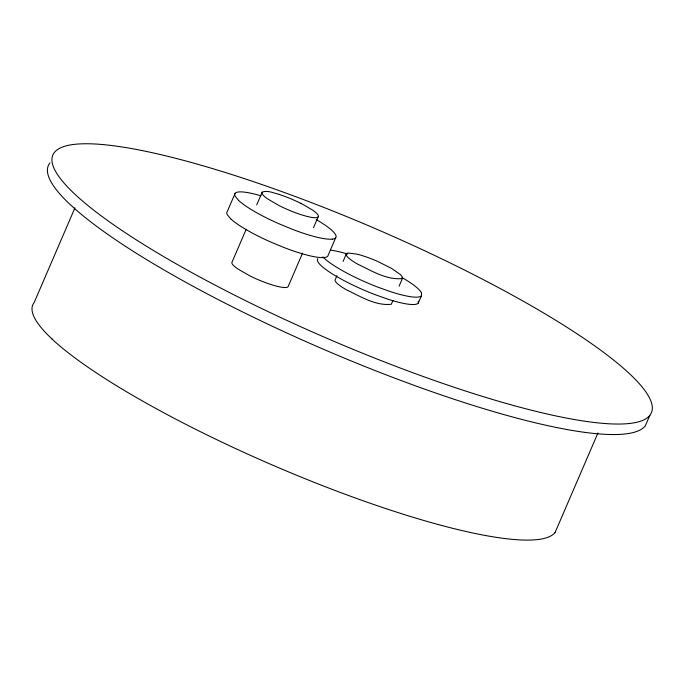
<?xml version="1.0" encoding="UTF-8"?>
<svg xmlns="http://www.w3.org/2000/svg" width="684" height="684" viewBox="0 0 684 684"><rect width="100%" height="100%" fill="white"/><g stroke="black" fill="none" stroke-linecap="round" stroke-linejoin="round"><path stroke-width="1.03" d="M317.778 258.655A55.019 10.123 23.3 0 0 317.795 261.536A55.002 10.115 23.3 0 0 374.738 294.522L387.503 299.053A55.019 10.123 23.3 0 0 418.309 303.072L418.317 301.165M418.309 303.072L421.481 295.719L421.489 292.855M74.992 207.748L34.2 302.473A285.057 52.437 23.3 0 0 52.121 339.084M235.125 193.341L227.208 211.724A55.053 10.123 23.3 0 0 227.199 214.588L230.696 218.803M246.197 229.277L232.098 262.015A30.412 5.592 23.3 0 0 237.707 268.863L249.301 275.575A30.412 5.592 23.3 0 0 263.819 281.988A30.874 5.677 23.3 0 0 288.075 286.741L302.584 253.046M256.697 204.909L262.186 192.161C267.735 189.964 273.848 193.23 279.328 194.401M313.511 227.678L318.154 216.888A30.412 5.592 23.3 0 0 312.545 210.048L300.951 203.328M335.69 237.767L327.773 256.149A55.165 10.149 23.3 0 1 324.387 257.517A55.053 10.123 23.3 0 1 284.168 247.591L270.95 242.119A55.053 10.123 23.3 0 1 230.645 218.786M336.93 275.703L335.288 279.517A30.412 5.592 23.3 0 0 335.305 281.124A30.874 5.677 23.3 0 0 346.138 289.657C360.126 296.223 375.473 306.056 391.308 304.269L392.949 300.456M343.086 261.408L346.369 253.781M399.105 286.16L402.389 278.533L402.372 276.926L400.473 274.6L391.539 268.393L378.038 261.604A30.412 5.592 23.3 0 0 357.151 254.183L348.284 253.029A30.412 5.592 23.3 0 0 346.386 255.388A30.874 5.677 23.3 0 0 357.219 263.921C371.207 270.488 386.554 280.32 402.389 278.533M555.057 532.562L597.953 432.955M649.817 415.402A325.832 59.935 23.3 0 1 169.683 260.117A325.832 59.935 23.3 0 1 236.929 176.19A325.832 59.935 23.3 0 1 649.817 415.402L645.269 425.91A325.832 59.935 23.3 0 1 308.8 342.872A325.832 59.935 23.3 0 1 49.932 162.912M238.613 200.421L235.151 196.222A55.053 10.123 23.3 0 1 254.482 194.051A55.165 10.149 23.3 0 1 260.972 195.821M262.186 192.161A30.412 5.592 23.3 0 0 267.795 199.01L279.388 205.722A30.412 5.592 23.3 0 0 293.906 212.134A30.874 5.677 23.3 0 0 312.588 217.521A30.874 5.677 23.3 0 0 318.154 216.888M322.899 256.859A55.002 10.115 23.3 0 0 377.91 287.169L390.667 291.7A55.019 10.123 23.3 0 0 421.481 295.719M401.995 277.524A55.002 10.115 23.3 0 1 421.447 292.846M52.035 339.059A285.057 52.437 23.3 0 0 454.706 528.809A285.057 52.437 23.3 0 0 555.04 532.554M279.286 194.478A30.412 5.592 23.3 0 1 300.9 203.405M332.296 239.135A55.165 10.149 23.3 0 0 335.664 234.886A55.053 10.123 23.3 0 0 316.213 219.555M330.971 250.19A55.019 10.123 23.3 0 1 347.763 254.072M332.287 239.126A55.053 10.123 23.3 0 1 292.085 229.208L278.867 223.736A55.053 10.123 23.3 0 1 238.562 200.403"/></g></svg>
